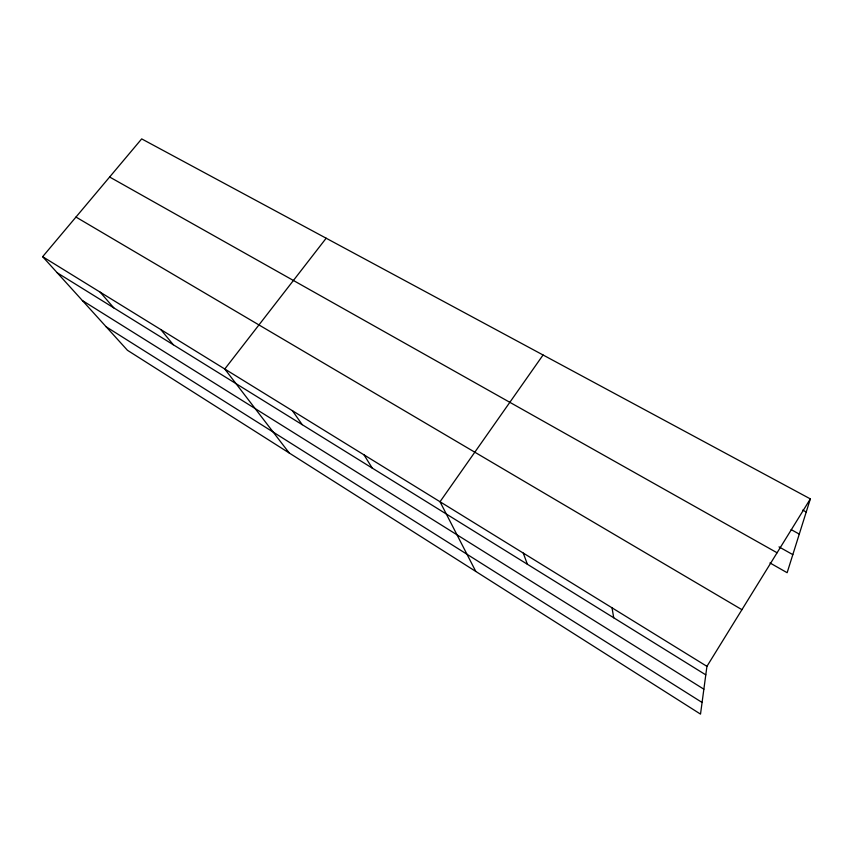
<?xml version="1.0" encoding="UTF-8"?>
<svg xmlns="http://www.w3.org/2000/svg" width="853" height="853" viewBox="0 0 853 853"><rect width="100%" height="100%" fill="white"/><g stroke="black" fill="none" stroke-linecap="round" stroke-linejoin="round"><path stroke-width="1.28" d="M810.35 498.898L706.934 666.342L700.516 714.11L127.46 350.295L42.65 256.689L141.683 138.89L810.35 498.898L787.138 572.704L769.96 562.948M543.062 354.997L440.02 501.745L475.793 571.435M326.166 238.222L224.776 369.008L289.22 452.986M802.737 510.094L806.234 511.992M791.136 529.596L799.282 534.095M779.013 546.88L792.821 554.631M109.632 177.008L777.083 552.776M75.97 217.057L741.929 609.682M42.65 256.689L706.934 666.342M57.279 272.832L705.794 674.862M82.368 300.523L703.864 689.192M106.145 326.774L702.083 702.467M100.164 292.163L113.79 307.869M160.791 329.546L173.287 344.751M292.43 410.719L302.207 424.666M364.05 454.894L372.196 468.062M523.262 553.075L527.389 564.27M612.038 607.826L613.712 617.775"/></g></svg>
